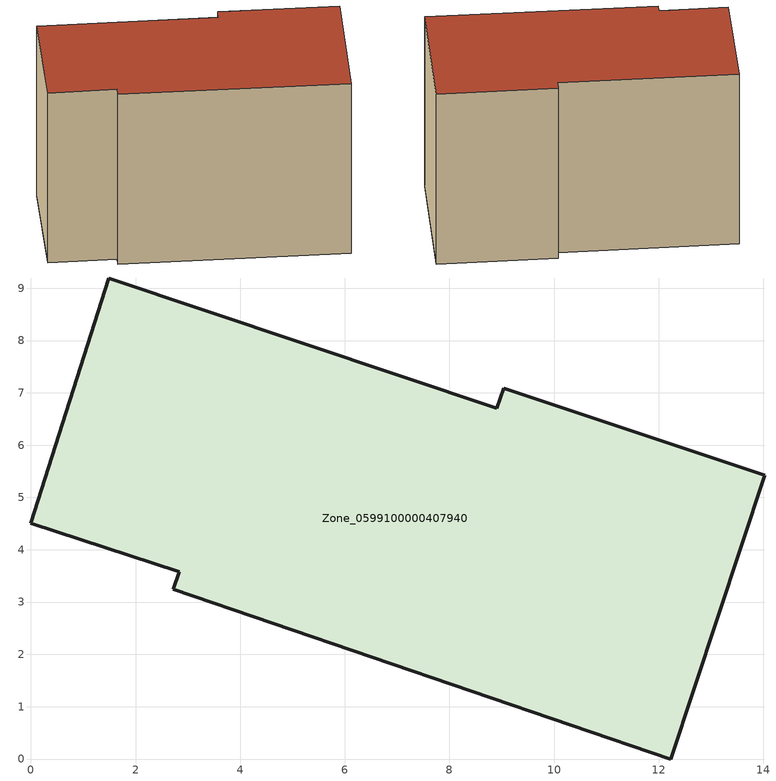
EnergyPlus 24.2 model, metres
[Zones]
Zone_0599100000407940
 floor ground (C_G): 2.84,3.58 0,4.51 1.49,9.2 8.91,6.71 9.04,7.09 14.03,5.42 12.23,0 2.72,3.24 z0
 wall outside (C_F): 8.91,6.71 1.49,9.2 0,4.51 2.84,3.58 2.72,3.24 12.23,0 14.03,5.42 9.04,7.09 8.91,6.71 z0:8.98
 roof outside (C_R): 2.72,3.24 12.23,0 14.03,5.42 9.04,7.09 8.91,6.71 1.49,9.2 0,4.51 2.84,3.58 z8.98
[BUILDING]
Pand.0599100000407940: North Axis=0; Terrain=City; Loads Convergence Tolerance Value=0.04; Temperature Convergence Tolerance Value=0.4; Solar Distribution=FullExterior; Maximum Number of Warmup Days=25; Minimum Number of Warmup Days=1
[Site:Location]
Rotterdam.The.Hague.AP_ZH_NLD Design_Conditions: Latitude=51.96; Longitude=4.45; Time Zone=1; Elevation=-4.5
[SITE:GROUNDTEMPERATURE:BUILDINGSURFACE]
18, 18, 18, 18, 18, 18, 18, 18, 18, 18, 18, 18
[MATERIAL] Thermal Absorptance=0.9; Solar Absorptance=0.7; Visible Absorptance=0.7
Name | Roughness | Thickness | Conductivity | Density | Specific Heat
G.TC.1992-2005 | MediumSmooth | 0.15 | 0.06 | 540 | 1210
F.TC.1992-2005 | Rough | 0.3 | 0.12 | 1920 | 840
R.TC.1992-2005 | MediumRough | 0.2 | 0.08 | 1500 | 1000
[CONSTRUCTION]
C_G: G.TC.1992-2005
C_F: F.TC.1992-2005
C_R: R.TC.1992-2005
[ZONE]
Zone_0599100000407940: Type=1; Multiplier=1; Ceiling Height=Autocalculate; Volume=Autocalculate; Floor Area=autocalculate; Part of Total Floor Area=Yes
[ZONEINFILTRATION:DESIGNFLOWRATE]
Infil_Zone_0599100000407940: Zone or ZoneList or Space or SpaceList=Zone_0599100000407940; Schedule=AlwaysOn; Design Flow Rate Calculation Method=Flow/Area; Flow Rate per Floor Area=0.0015; Constant Term Coefficient=1; Temperature Term Coefficient=0; Velocity Term Coefficient=0; Velocity Squared Term Coefficient=0
[HVACTEMPLATE:ZONE:IDEALLOADSAIRSYSTEM]
Zone_0599100000407940: Maximum Heating Supply Air Temperature=50; Minimum Cooling Supply Air Temperature=13; Maximum Heating Supply Air Humidity Ratio=0.0156; Minimum Cooling Supply Air Humidity Ratio=0.0077; Heating Limit=NoLimit; Cooling Limit=NoLimit; Dehumidification Control Type=ConstantSensibleHeatRatio; Cooling Sensible Heat Ratio=0.7; Dehumidification Setpoint=60; Humidification Control Type=None; Humidification Setpoint=30; Outdoor Air Method=None; Outdoor Air Flow Rate per Person=0.00944; Outdoor Air Flow Rate per Zone Floor Area=0; Outdoor Air Flow Rate per Zone=0; Demand Controlled Ventilation Type=None; Outdoor Air Economizer Type=NoEconomizer; Heat Recovery Type=None; Sensible Heat Recovery Effectiveness=0.7; Latent Heat Recovery Effectiveness=0.65
[ZONECONTROL:THERMOSTAT]
ThermostatControl_Zone_0599100000407940: Zone or ZoneList=Zone_0599100000407940; Control Type Schedule=DualSetpointControlType; Control 1=Thermostat_Zone_0599100000407940; Temperature Difference Between Cutout And Setpoint=0
[THERMOSTATSETPOINT:DUALSETPOINT]
Thermostat_Zone_0599100000407940: Heating Setpoint Temperature Schedule=HeatingSetpoint_Zone_0599100000407940; Cooling Setpoint Temperature Schedule=CoolingSetpoint_Zone_0599100000407940
[SCHEDULE:COMPACT]
HeatingSetpoint_Zone_0599100000407940: Through: 12/31, For: AllDays, Until: 24:00, 21
CoolingSetpoint_Zone_0599100000407940: Through: 12/31, For: AllDays, Until: 24:00, 24
DualSetpointControlType: Through: 12/31, For: AllDays, Until: 24:00, 4
AlwaysOn: Through: 12/31, For: AllDays, Until: 24:00, 1
